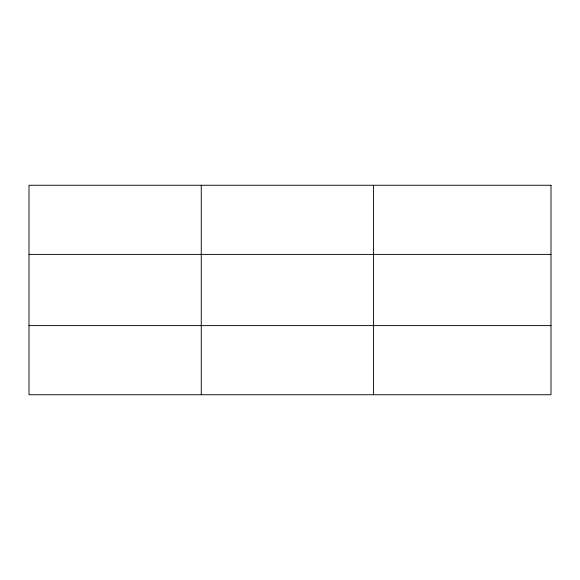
<?xml version="1.0" encoding="UTF-8"?>
<svg xmlns="http://www.w3.org/2000/svg" width="580" height="580" viewBox="0 0 580 580"><rect width="100%" height="100%" fill="white"/><g stroke="black" fill="none" stroke-linecap="round" stroke-linejoin="round"><path stroke-width="0.87" d="M201.26 185.259L201.26 394.741M373.52 185.259L373.52 394.741M29 254.388L551 254.388M29 325.612L551 325.612M551 185.259L551 394.741L29 394.741L29 185.259L551 185.259"/></g></svg>
